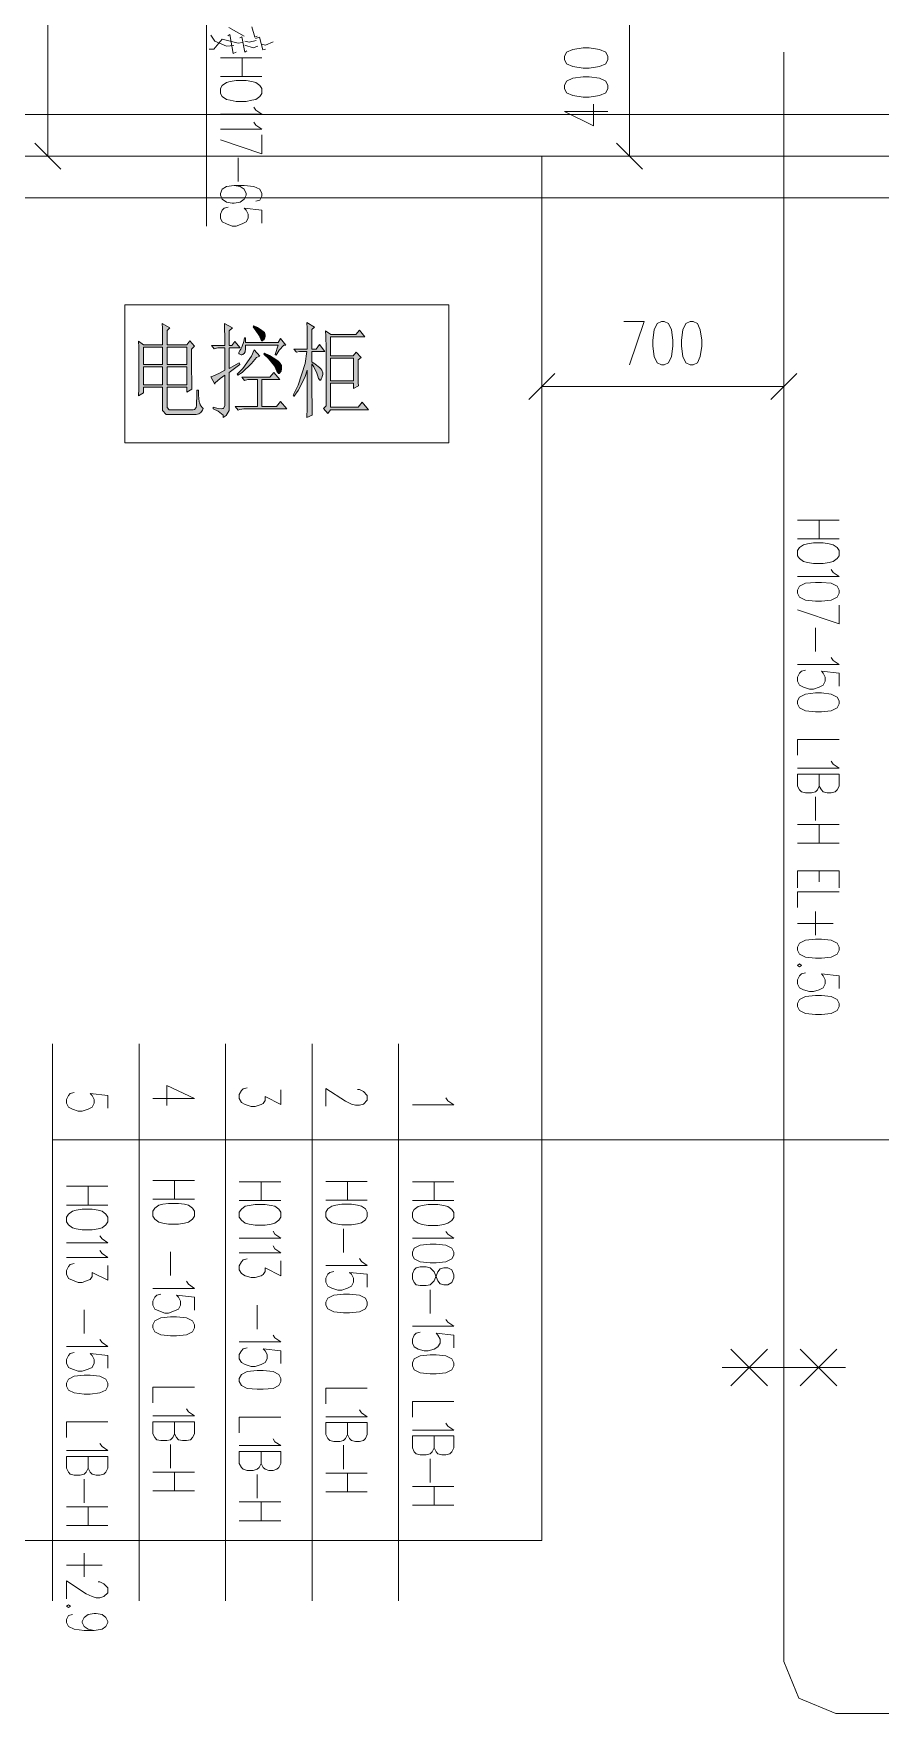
# Model space of a CAD drawing. Header units: millimetres. Extents: x 261 to 114907, y 32 to 1998430.
# Drawn here: x 69217 to 71666, y 1988073 to 1992928 of the extents above; entities that cross this region are included whole.
import ezdxf

# ---------------------------------------------------------------- set-up
doc = ezdxf.new("R2010")
doc.units = ezdxf.units.MM

msp = doc.modelspace()

# ---------------------------------------------------------------- hatches: boundary and pattern name
h = msp.add_hatch(color=0)
h.paths.add_polyline_path([(69590.3, 1992028.5), (69590.3, 1992045.3), (69589.9, 1992076.3), (69589.5, 1992090.1), (69611, 1992077.6), (69603.7, 1992069.4), (69603.7, 1992028.5), (69660.2, 1992028.5), (69669.6, 1992040.1), (69682.6, 1992023.8), (69674.4, 1992016), (69674.4, 1991969.5), (69674.8, 1991911.3), (69675.2, 1991899.7), (69661, 1991891.5), (69661, 1991905.7), (69603.7, 1991905.7), (69603.7, 1991853.1), (69603.7, 1991846.6), (69609.3, 1991840.2), (69614.9, 1991840.2), (69678.7, 1991840.2), (69683, 1991841), (69687.7, 1991847.1), (69688.2, 1991852.7), (69688.6, 1991858.3), (69689.5, 1991880.3), (69689.9, 1991897.5), (69694.6, 1991897.5), (69694.6, 1991882.8), (69696.4, 1991863.5), (69698.1, 1991859.1), (69699.4, 1991854.4), (69704.5, 1991846.6), (69707.6, 1991844.1), (69705.8, 1991839.3), (69701.1, 1991832.4), (69698.5, 1991830.3), (69695.5, 1991828.6), (69687.7, 1991826.4), (69682.6, 1991826.4), (69610.2, 1991826.4), (69600.3, 1991826.4), (69590.3, 1991838), (69590.3, 1991849.7), (69590.3, 1991905.7), (69534.8, 1991905.7), (69534.8, 1991889.3), (69521, 1991881.1), (69521.4, 1991900.9), (69521.8, 1991941.5), (69521.8, 1991962.6), (69521.8, 1991983.3), (69521.4, 1992021.6), (69521, 1992038.8), (69535.6, 1992028.5)])
h.paths.add_polyline_path([(69603.7, 1991964.7), (69603.7, 1991912.6), (69661, 1991912.6), (69661, 1991964.7)])
h.paths.add_polyline_path([(69534.8, 1991964.7), (69534.8, 1991912.6), (69590.3, 1991912.6), (69590.3, 1991964.7)])
h.paths.add_polyline_path([(69603.7, 1992021.6), (69603.7, 1991971.6), (69661, 1991971.6), (69661, 1992021.6)])
h.paths.add_polyline_path([(69534.8, 1992021.6), (69534.8, 1991971.6), (69590.3, 1991971.6), (69590.3, 1992021.6)])
h = msp.add_hatch(color=0)
h.dxf.hatch_style = 2
h.paths.add_polyline_path([(69813.6, 1991971.6), (69783, 1991948.3), (69783, 1991847.5), (69782.5, 1991838), (69773.9, 1991823.4), (69765.3, 1991818.2), (69765.3, 1991824.7), (69751.1, 1991836.7), (69736.4, 1991842.8), (69736.4, 1991847.5), (69746.8, 1991844.9), (69760.1, 1991843.2), (69763.6, 1991844.1), (69766.6, 1991844.5), (69770, 1991853.1), (69770, 1991861.3), (69770, 1991940.2), (69757.1, 1991931.1), (69742.5, 1991918.2), (69741.2, 1991914.7), (69730, 1991935.8), (69735.6, 1991937.6), (69755.4, 1991946.6), (69770, 1991954.4), (69770, 1992019.4), (69750.6, 1992019.4), (69739.4, 1992016.9), (69731.7, 1992026.3), (69770, 1992026.3), (69770, 1992047), (69769.6, 1992079.3), (69769.2, 1992090.1), (69792.4, 1992077.6), (69783, 1992068.1), (69783, 1992026.3), (69790.3, 1992026.3), (69799.8, 1992038), (69814.4, 1992019.4), (69783, 1992019.4), (69783, 1991960), (69811.8, 1991976.4)])
h = msp.add_hatch(color=0)
h.dxf.hatch_style = 2
h.paths.add_polyline_path([(69852.8, 1992079.8), (69854.5, 1992083.2), (69864.4, 1992078.1), (69877.8, 1992069.9), (69881.2, 1992066.8), (69884.7, 1992064.3), (69887.3, 1992056.9), (69886.8, 1992053.1), (69886, 1992048.7), (69884.2, 1992043.6), (69882.9, 1992042.7), (69881.6, 1992041.4), (69879.9, 1992040.1), (69878.6, 1992040.1), (69877.3, 1992040.1), (69874.8, 1992044.4), (69873, 1992048.3), (69870.9, 1992054.4), (69860.5, 1992069.9)])
h = msp.add_hatch(color=0)
h.dxf.hatch_style = 2
h.paths.add_polyline_path([(70022.1, 1991972.9), (70022.1, 1991910.9), (70022.6, 1991836.7), (70023, 1991825.1), (70007.9, 1991818.2), (70008.3, 1991844.9), (70008.8, 1991913), (70008.8, 1991954.4), (70001.9, 1991933.7), (69982.5, 1991895.8), (69970, 1991879), (69968.3, 1991882.4), (69982.9, 1991911.3), (70002.7, 1991974.6), (70007.9, 1992009.1), (69985.9, 1992009.1), (69977.3, 1992007), (69970, 1992016), (70008.8, 1992016), (70008.8, 1992037.1), (70008.3, 1992075.5), (70007.9, 1992092.7), (70029.5, 1992078.9), (70022.1, 1992072), (70022.1, 1992016), (70034.2, 1992016), (70044.1, 1992028.9), (70060, 1992009.1), (70022.1, 1992009.1), (70022.1, 1991978.9), (70031.6, 1991972.5), (70044.5, 1991962.1), (70047.6, 1991958.7), (70050.6, 1991954.8), (70053.6, 1991947.5), (70053.6, 1991944), (70053.6, 1991942.3), (70052.3, 1991936.7), (70051, 1991932.8), (70049.3, 1991929), (70047.1, 1991925.5), (70045, 1991925.5), (70041.5, 1991931.1), (70039.8, 1991937.1), (70036.8, 1991946.2), (70028.2, 1991964.3)])
h = msp.add_hatch(color=0)
h.dxf.hatch_style = 2
h.paths.add_polyline_path([(69916.1, 1992000.5), (69924.3, 1992027.2), (69830.4, 1992027.2), (69830.4, 1992022), (69829.9, 1992013.8), (69829.5, 1992010.4), (69829.1, 1992007.4), (69826.5, 1992003.1), (69824.3, 1992001.8), (69822.2, 1992000.5), (69819.2, 1991999.6), (69817.4, 1991999.6), (69815.3, 1992000.5), (69813.6, 1992001.3), (69812.3, 1992002.2), (69811, 1992003.5), (69811, 1992006.1), (69813.6, 1992011.7), (69816.6, 1992016), (69820, 1992021.6), (69825.2, 1992038), (69826.9, 1992048.3), (69830.4, 1992048.3), (69830.4, 1992034.5), (69924.3, 1992034.5), (69931.6, 1992046.2), (69946.7, 1992027.2), (69941.1, 1992027.2), (69927.3, 1992013), (69918.7, 1991998.3)])
h = msp.add_hatch(color=0)
h.paths.add_polyline_path([(70155.7, 1991984.5), (70155.7, 1991956.1), (70156.1, 1991918.2), (70157, 1991909.1), (70142.8, 1991902.2), (70142.8, 1991917.3), (70076, 1991917.3), (70076, 1991847.5), (70155.7, 1991847.5), (70167.8, 1991862.6), (70185.4, 1991840.2), (70076, 1991840.2), (70068.7, 1991829.8), (70055.3, 1991843.6), (70063.1, 1991851.8), (70063.1, 1991998.8), (70063.1, 1992018.2), (70062.6, 1992053.1), (70061.8, 1992068.6), (70076.9, 1992057.8), (70149.2, 1992057.8), (70159.6, 1992070.7), (70175.5, 1992050.9), (70076, 1992050.9), (70076, 1991996.2), (70141.9, 1991996.2), (70150.1, 1992007), (70164.3, 1991991.4)])
h.paths.add_polyline_path([(70076, 1991989.3), (70076, 1991924.2), (70142.8, 1991924.2), (70142.8, 1991989.3)])
h = msp.add_hatch(color=0)
h.dxf.hatch_style = 2
h.paths.add_polyline_path([(69862.3, 1991991.4), (69847.6, 1991974.2), (69820.9, 1991948.3), (69808, 1991940.2), (69806.2, 1991943.6), (69822.6, 1991960), (69847.2, 1991994.9), (69855.4, 1992013.4), (69871.3, 1991994.9)])
h = msp.add_hatch(color=0)
h.dxf.hatch_style = 2
h.paths.add_polyline_path([(69883.4, 1992000.9), (69885.1, 1992004.4), (69899.3, 1991997), (69918.3, 1991985.8), (69923.4, 1991981.5), (69928.6, 1991977.2), (69933.8, 1991968.2), (69934.2, 1991963.4), (69934.2, 1991959.1), (69932.9, 1991951.8), (69931.2, 1991949.6), (69929.9, 1991947.5), (69927.8, 1991944.9), (69925.2, 1991944.9), (69920.4, 1991951.8), (69917.8, 1991959.1), (69914, 1991967.7), (69896.7, 1991988.4)])
h = msp.add_hatch(color=0)
h.dxf.hatch_style = 2
h.paths.add_polyline_path([(69819.2, 1991934.6), (69901, 1991934.6), (69912.2, 1991948.3), (69929, 1991927.7), (69877.8, 1991927.7), (69877.8, 1991849.7), (69919.6, 1991849.7), (69931.6, 1991864.7), (69949.3, 1991842.8), (69831.2, 1991842.8), (69825.2, 1991842.8), (69814, 1991841), (69809.3, 1991839.3), (69800.6, 1991849.7), (69864.8, 1991849.7), (69864.8, 1991927.7), (69836.8, 1991927.7), (69826.9, 1991925.1)])

# ---------------------------------------------------------------- linework, layer by layer
at = {"color": 0, "lineweight": 0}
for points in [[(69258.5, 1992573.6), (69258.5, 1994074.1)], [(69717.5, 1993410.4), (69717.5, 1992370.6)], [(70940.4, 1992973.5), (70940.4, 1992573.6)], [(69808.8, 1992899.8), (69763.1, 1992911.4), (69738.2, 1992882.6), (69725.2, 1992882.6)], [(69796.3, 1992893.3), (69775.6, 1992891.2), (69741.2, 1992905.4), (69730, 1992923.5)], [(69785.1, 1992924.8), (69779.1, 1992920.9)], [(69782.1, 1992945.5), (69826.1, 1992920.1)], [(69785.1, 1992924.8), (69794.6, 1992870.5), (69802.8, 1992874)], [(69808.8, 1992899.8), (69821.3, 1992902)], [(69813.6, 1992914.9), (69820, 1992917.9), (69827.8, 1992874.4), (69834.2, 1992877.8)], [(69840.3, 1992902.8), (69827.8, 1992905.8)], [(69840.3, 1992902.8), (69861, 1992907.6)], [(69848.5, 1992947.2), (69857.5, 1992917), (69864, 1992920.1)], [(69859.2, 1992913.2), (69870.4, 1992917), (69879.9, 1992880.9), (69887.7, 1992882.6)], [(69887.7, 1992894.2), (69909.7, 1992903.7)], [(69757.5, 1992857.6), (69877.8, 1992857.6)], [(69820.5, 1992857.6), (69820.5, 1992803.3)], [(69852.8, 1992886.5), (69827.8, 1992894.2)], [(69852.8, 1992886.5), (69865.7, 1992891.2)], [(69887.7, 1992894.2), (69875.2, 1992896.8)], [(71386.4, 1988222.6), (71386.4, 1992873.5)], [(69877.8, 1992803.3), (69757.5, 1992803.3)], [(69854.5, 1992714.5), (69860.5, 1992705.9), (69877.8, 1992694.7), (69757.5, 1992694.7)], [(70753, 1992702.9), (70836.1, 1992661.1), (70836.1, 1992723.6)], [(65565.6, 1992693.4), (75568, 1992693.4)], [(65805.6, 1992693.4), (75808.1, 1992693.4)], [(69854.5, 1992671.9), (69860.5, 1992663.2), (69877.8, 1992651.6), (69757.5, 1992651.6)], [(70753, 1992702.9), (70877.9, 1992702.9)], [(69221.1, 1992611.1), (69296, 1992536.1)], [(69877.8, 1992634.8), (69877.8, 1992580.5), (69757.5, 1992620.1)], [(70902.9, 1992611.1), (70977.9, 1992536.1)], [(75688.3, 1992573.6), (65685.8, 1992573.6)], [(69235.7, 1992573.6), (69233.5, 1992573.6)], [(69233.5, 1992573.6), (69235.7, 1992573.6)], [(69455.5, 1992573.6), (69255.5, 1992573.6)], [(69255.5, 1992573.6), (69455.5, 1992573.6)], [(69348.2, 1992573.6), (69257.7, 1992573.6)], [(69477.4, 1992573.6), (69475.7, 1992573.6)], [(69475.7, 1992573.6), (69477.4, 1992573.6)], [(69697.6, 1992573.6), (69497.7, 1992573.6)], [(69497.7, 1992573.6), (69697.6, 1992573.6)], [(69719.6, 1992573.6), (69717.5, 1992573.6)], [(69717.5, 1992573.6), (69719.6, 1992573.6)], [(69939.8, 1992573.6), (69739.9, 1992573.6)], [(69739.9, 1992573.6), (69939.8, 1992573.6)], [(69808.8, 1992568.9), (69808.8, 1992500.4)], [(69961.8, 1992573.6), (69959.6, 1992573.6)], [(69959.6, 1992573.6), (69961.8, 1992573.6)], [(70182, 1992573.6), (69981.6, 1992573.6)], [(69981.6, 1992573.6), (70182, 1992573.6)], [(70204, 1992573.6), (70201.8, 1992573.6)], [(70201.8, 1992573.6), (70204, 1992573.6)], [(70423.7, 1992573.6), (70223.8, 1992573.6)], [(70223.8, 1992573.6), (70423.7, 1992573.6)], [(70445.7, 1992573.6), (70444, 1992573.6)], [(70444, 1992573.6), (70445.7, 1992573.6)], [(70665.9, 1992573.6), (70466, 1992573.6)], [(70466, 1992573.6), (70665.9, 1992573.6)], [(70687.9, 1992573.6), (70685.7, 1992573.6)], [(70685.7, 1992573.6), (70687.9, 1992573.6)], [(70687, 1988572.5), (70687, 1992573.6)], [(70908.1, 1992573.6), (70707.7, 1992573.6)], [(70707.7, 1992573.6), (70908.1, 1992573.6)], [(70930.1, 1992573.6), (70927.9, 1992573.6)], [(70927.9, 1992573.6), (70930.1, 1992573.6)], [(71068.4, 1992573.6), (70939.1, 1992573.6)], [(71149.8, 1992573.6), (70949.9, 1992573.6)], [(70949.9, 1992573.6), (71149.8, 1992573.6)], [(71171.8, 1992573.6), (71170.1, 1992573.6)], [(71170.1, 1992573.6), (71171.8, 1992573.6)], [(71392, 1992573.6), (71192.1, 1992573.6)], [(71192.1, 1992573.6), (71392, 1992573.6)], [(71414, 1992573.6), (71412.3, 1992573.6)], [(71412.3, 1992573.6), (71414, 1992573.6)], [(71634.2, 1992573.6), (71434.2, 1992573.6)], [(71434.2, 1992573.6), (71634.2, 1992573.6)], [(71656.2, 1992573.6), (71654, 1992573.6)], [(71654, 1992573.6), (71656.2, 1992573.6)], [(69797.6, 1992488.7), (69814.9, 1992486.1), (69826.1, 1992477.5), (69831.7, 1992465.9), (69831.7, 1992460.3), (69826.1, 1992448.6), (69814.9, 1992440.5), (69797.6, 1992437.4), (69792, 1992437.4), (69774.8, 1992440.5), (69763.1, 1992448.6), (69757.5, 1992460.3), (69757.5, 1992465.9), (69763.1, 1992477.5), (69774.8, 1992486.1), (69797.6, 1992488.7), (69826.1, 1992488.7), (69854.5, 1992486.1), (69871.7, 1992477.5), (69877.8, 1992465.9), (69877.8, 1992457.3), (69871.7, 1992446.1), (69860.5, 1992443)], [(65805.6, 1992453.4), (75568, 1992453.4)], [(65805.6, 1992453.4), (75568, 1992453.4)], [(69877.8, 1992380.1), (69877.8, 1992417.6), (69826.1, 1992423.2), (69831.7, 1992417.6), (69837.7, 1992406), (69837.7, 1992394.3), (69831.7, 1992383.1), (69820.5, 1992377.5), (69803.2, 1992371.5), (69792, 1992371.5), (69774.8, 1992377.5), (69763.1, 1992383.1), (69757.5, 1992394.3), (69757.5, 1992406), (69763.1, 1992417.6), (69768.7, 1992423.2), (69780.4, 1992425.8)], [(70924, 1992095.3), (70982.6, 1992095.3), (70940.8, 1991970.3)], [(70724.5, 1991945.3), (70649.5, 1991870.3)], [(71348.9, 1991870.3), (71424.3, 1991945.3)], [(70687, 1991880.7), (70687, 1991908.7)], [(71386.4, 1991907.8), (70687, 1991907.8)], [(71386.4, 1991880.7), (71386.4, 1991908.7)], [(71426.5, 1991521.7), (71546.7, 1991521.7)], [(71489.4, 1991521.7), (71489.4, 1991467.4)], [(71546.7, 1991467.4), (71426.5, 1991467.4)], [(71523.9, 1991379.1), (71529.5, 1991370.5), (71546.7, 1991358.9), (71426.5, 1991358.9)], [(71546.7, 1991276.1), (71546.7, 1991221.8), (71426.5, 1991261.9)], [(71478.2, 1991210.2), (71478.2, 1991141.7)], [(71523.9, 1991124.4), (71529.5, 1991116.2), (71546.7, 1991104.6), (71426.5, 1991104.6)], [(71546.7, 1991041.7), (71546.7, 1991078.8), (71495.4, 1991084.8), (71501, 1991078.8), (71506.6, 1991067.6), (71506.6, 1991055.9), (71501, 1991044.7), (71489.4, 1991038.7), (71472.2, 1991033.1), (71461, 1991033.1), (71443.7, 1991038.7), (71432.5, 1991044.7), (71426.5, 1991055.9), (71426.5, 1991067.6), (71432.5, 1991078.8), (71438.1, 1991084.8), (71449.3, 1991087.4)], [(71546.7, 1990887.4), (71426.5, 1990887.4), (71426.5, 1990841.7)], [(71523.9, 1990824.5), (71529.5, 1990815.9), (71546.7, 1990804.7), (71426.5, 1990804.7)], [(71426.5, 1990787.5), (71546.7, 1990787.5), (71546.7, 1990753), (71541.1, 1990741.8), (71535.1, 1990735.7), (71523.9, 1990733.2), (71512.2, 1990733.2), (71501, 1990735.7), (71495.4, 1990741.8), (71489.4, 1990753), (71489.4, 1990787.5)], [(71489.4, 1990753), (71483.8, 1990741.8), (71478.2, 1990735.7), (71466.6, 1990733.2), (71449.3, 1990733.2), (71438.1, 1990735.7), (71432.5, 1990741.8), (71426.5, 1990753), (71426.5, 1990787.5)], [(71478.2, 1990721.5), (71478.2, 1990653)], [(71426.5, 1990641.8), (71546.7, 1990641.8)], [(71489.4, 1990641.8), (71489.4, 1990587.5)], [(71546.7, 1990587.5), (71426.5, 1990587.5)], [(71426.5, 1990507.4), (71546.7, 1990507.4), (71546.7, 1990458.7)], [(71426.5, 1990507.4), (71426.5, 1990458.7)], [(71489.4, 1990507.4), (71489.4, 1990475.9)], [(71546.7, 1990447.5), (71426.5, 1990447.5), (71426.5, 1990401.8)], [(71478.2, 1990390.1), (71478.2, 1990321.6)], [(71529.5, 1990355.7), (71426.5, 1990355.7)], [(71546.7, 1990167.4), (71546.7, 1990204.4), (71495.4, 1990210), (71501, 1990204.4), (71506.6, 1990192.8), (71506.6, 1990181.6), (71501, 1990169.9), (71489.4, 1990164.3), (71472.2, 1990158.7), (71461, 1990158.7), (71443.7, 1990164.3), (71432.5, 1990169.9), (71426.5, 1990181.6), (71426.5, 1990192.8), (71432.5, 1990204.4), (71438.1, 1990210), (71449.3, 1990213)], [(69272.3, 1988397.6), (69272.3, 1990007.9)], [(69522.3, 1988397.6), (69522.3, 1990007.9)], [(69772.6, 1988397.6), (69772.6, 1990007.9)], [(70022.6, 1988397.6), (70022.6, 1990007.9)], [(70272.5, 1988397.6), (70272.5, 1990007.9)], [(69432.2, 1989821.8), (69432.2, 1989858.8), (69380.9, 1989864.4), (69386.5, 1989858.8), (69392.1, 1989847.2), (69392.1, 1989836), (69386.5, 1989824.4), (69375.3, 1989818.8), (69358.1, 1989813.1), (69346.4, 1989813.1), (69329.6, 1989818.8), (69318, 1989824.4), (69312.4, 1989836), (69312.4, 1989847.2), (69318, 1989858.8), (69323.6, 1989864.4), (69335.2, 1989867.4)], [(69562.3, 1989849.8), (69682.6, 1989849.8), (69602.4, 1989887.3), (69602.4, 1989830)], [(69932.5, 1989875.2), (69932.5, 1989832.5), (69886.8, 1989855.4), (69886.8, 1989843.7), (69881.2, 1989835.1), (69875.2, 1989832.5), (69857.9, 1989826.5), (69846.7, 1989826.5), (69829.5, 1989832.5), (69818.3, 1989838.1), (69812.3, 1989849.8), (69812.3, 1989861), (69818.3, 1989872.6), (69823.9, 1989878.2), (69835.1, 1989880.8)], [(70154, 1989876.1), (70159.6, 1989876.1), (70171.2, 1989870.5), (70182.4, 1989858.8), (70182.4, 1989844.6), (70171.2, 1989833.4), (70159.6, 1989830.4), (70148.4, 1989830.4), (70136.8, 1989833.4), (70119.5, 1989842), (70062.6, 1989879.1), (70062.6, 1989827.8)], [(70409.5, 1989851.9), (70415.6, 1989843.3), (70432.8, 1989831.7), (70312.6, 1989831.7)], [(69272.3, 1989730.8), (70522.4, 1989730.8)], [(70291, 1989730.8), (74178.8, 1989730.8)], [(69562.3, 1989612.8), (69682.6, 1989612.8)], [(69625.3, 1989612.8), (69625.3, 1989558.5)], [(69812.3, 1989609.3), (69932.5, 1989609.3)], [(69875.2, 1989609.3), (69875.2, 1989555)], [(70062.6, 1989610.2), (70182.4, 1989610.2)], [(70125.5, 1989610.2), (70125.5, 1989555.9)], [(70312.6, 1989608.9), (70432.8, 1989608.9)], [(70375.5, 1989608.9), (70375.5, 1989554.6)], [(69312.4, 1989596), (69432.2, 1989596)], [(69375.3, 1989596), (69375.3, 1989541.7)], [(69682.6, 1989558.5), (69562.3, 1989558.5)], [(69932.5, 1989555), (69812.3, 1989555)], [(70182.4, 1989555.9), (70062.6, 1989555.9)], [(70432.8, 1989554.6), (70312.6, 1989554.6)], [(69432.2, 1989541.7), (69312.4, 1989541.7)], [(69909.7, 1989466.7), (69915.3, 1989458.1), (69932.5, 1989446.4), (69812.3, 1989446.4)], [(70113.9, 1989473.2), (70113.9, 1989404.6)], [(70409.5, 1989465.8), (70415.6, 1989457.6), (70432.8, 1989446), (70312.6, 1989446)], [(69409.4, 1989452.9), (69415.4, 1989444.3), (69432.2, 1989433.1), (69312.4, 1989433.1)], [(69409.4, 1989410.2), (69415.4, 1989401.6), (69432.2, 1989390), (69312.4, 1989390)], [(69613.6, 1989406.8), (69613.6, 1989338.3)], [(69909.7, 1989423.6), (69915.3, 1989415), (69932.5, 1989403.8), (69812.3, 1989403.8)], [(69432.2, 1989367.2), (69432.2, 1989324.5), (69386.5, 1989347.3), (69386.5, 1989335.7), (69380.9, 1989327.1), (69375.3, 1989324.5), (69358.1, 1989318.5), (69346.4, 1989318.5), (69329.6, 1989324.5), (69318, 1989330.1), (69312.4, 1989341.7), (69312.4, 1989352.9), (69318, 1989364.6), (69323.6, 1989370.2), (69335.2, 1989372.8)], [(69932.5, 1989380.9), (69932.5, 1989337.8), (69886.8, 1989360.7), (69886.8, 1989349.5), (69881.2, 1989340.9), (69875.2, 1989337.8), (69857.9, 1989332.2), (69846.7, 1989332.2), (69829.5, 1989337.8), (69818.3, 1989343.9), (69812.3, 1989355.1), (69812.3, 1989366.7), (69818.3, 1989377.9), (69823.9, 1989384), (69835.1, 1989386.5)], [(70159.6, 1989387.4), (70165.2, 1989378.8), (70182.4, 1989367.6), (70062.6, 1989367.6)], [(69659.7, 1989321.5), (69665.3, 1989312.9), (69682.6, 1989301.2), (69562.3, 1989301.2)], [(70182.4, 1989304.7), (70182.4, 1989341.7), (70131.1, 1989347.3), (70136.8, 1989341.7), (70142.4, 1989330.5), (70142.4, 1989318.9), (70136.8, 1989307.3), (70125.5, 1989301.7), (70108.3, 1989296), (70096.7, 1989296), (70079.4, 1989301.7), (70068.2, 1989307.3), (70062.6, 1989318.9), (70062.6, 1989330.5), (70068.2, 1989341.7), (70073.8, 1989347.3), (70085.5, 1989350.3)], [(69682.6, 1989238.3), (69682.6, 1989275.4), (69630.9, 1989281.4), (69636.9, 1989275.4), (69642.5, 1989264.2), (69642.5, 1989252.5), (69636.9, 1989241.3), (69625.3, 1989235.7), (69608, 1989229.7), (69596.8, 1989229.7), (69579.6, 1989235.7), (69567.9, 1989241.3), (69562.3, 1989252.5), (69562.3, 1989264.2), (69567.9, 1989275.4), (69574, 1989281.4), (69585.2, 1989284)], [(70363.8, 1989297.3), (70363.8, 1989228.8)], [(69363.7, 1989238.7), (69363.7, 1989170.2)], [(69864, 1989252.1), (69864, 1989183.6)], [(70409.5, 1989211.6), (70415.6, 1989203), (70432.8, 1989191.8), (70312.6, 1989191.8)], [(69909.7, 1989166.3), (69915.3, 1989158.2), (69932.5, 1989146.5), (69812.3, 1989146.5)], [(70432.8, 1989128.9), (70432.8, 1989165.9), (70381.1, 1989171.5), (70386.7, 1989165.9), (70392.7, 1989154.7), (70392.7, 1989143.1), (70386.7, 1989131.9), (70375.5, 1989125.8), (70358.2, 1989120.2), (70347, 1989120.2), (70329.8, 1989125.8), (70318.2, 1989131.9), (70312.6, 1989143.1), (70312.6, 1989154.7), (70318.2, 1989165.9), (70323.8, 1989171.5), (70335.4, 1989174.5)], [(69409.4, 1989153), (69415.4, 1989144.4), (69432.2, 1989132.7), (69312.4, 1989132.7)], [(69432.2, 1989070.2), (69432.2, 1989107.3), (69380.9, 1989112.9), (69386.5, 1989107.3), (69392.1, 1989095.7), (69392.1, 1989084.5), (69386.5, 1989072.8), (69375.3, 1989067.2), (69358.1, 1989061.6), (69346.4, 1989061.6), (69329.6, 1989067.2), (69318, 1989072.8), (69312.4, 1989084.5), (69312.4, 1989095.7), (69318, 1989107.3), (69323.6, 1989112.9), (69335.2, 1989115.9)], [(69932.5, 1989083.6), (69932.5, 1989120.7), (69881.2, 1989126.7), (69886.8, 1989120.7), (69892.4, 1989109.5), (69892.4, 1989097.8), (69886.8, 1989086.6), (69875.2, 1989081), (69857.9, 1989075), (69846.7, 1989075), (69829.5, 1989081), (69818.3, 1989086.6), (69812.3, 1989097.8), (69812.3, 1989109.5), (69818.3, 1989120.7), (69823.9, 1989126.7), (69835.1, 1989129.3)], [(71339.4, 1989125.8), (71233.4, 1989019.8)], [(71339.4, 1989019.8), (71233.4, 1989125.8)], [(71433.8, 1989125.8), (71539.8, 1989019.8)], [(71433.8, 1989019.8), (71539.8, 1989125.8)], [(71208.4, 1989072.8), (71564.8, 1989072.8)], [(69682.6, 1989015.5), (69562.3, 1989015.5), (69562.3, 1988969.8)], [(70182.4, 1989012.9), (70062.6, 1989012.9), (70062.6, 1988967.3)], [(70432.8, 1988974.6), (70312.6, 1988974.6), (70312.6, 1988928.9)], [(69659.7, 1988952.6), (69665.3, 1988944), (69682.6, 1988932.8), (69562.3, 1988932.8)], [(69932.5, 1988929.3), (69812.3, 1988929.3), (69812.3, 1988883.7)], [(70159.6, 1988950.5), (70165.2, 1988941.8), (70182.4, 1988930.2), (70062.6, 1988930.2)], [(69432.2, 1988915.5), (69312.4, 1988915.5), (69312.4, 1988869.9)], [(69562.3, 1988915.5), (69682.6, 1988915.5), (69682.6, 1988881.1), (69676.5, 1988869.9), (69670.9, 1988863.8), (69659.7, 1988861.3), (69648.1, 1988861.3), (69636.9, 1988863.8), (69630.9, 1988869.9), (69625.3, 1988881.1), (69625.3, 1988915.5)], [(69625.3, 1988881.1), (69619.7, 1988869.9), (69613.6, 1988863.8), (69602.4, 1988861.3), (69585.2, 1988861.3), (69574, 1988863.8), (69567.9, 1988869.9), (69562.3, 1988881.1), (69562.3, 1988915.5)], [(70062.6, 1988913), (70182.4, 1988913), (70182.4, 1988878.9), (70176.8, 1988867.3), (70171.2, 1988861.7), (70159.6, 1988858.7), (70148.4, 1988858.7), (70136.8, 1988861.7), (70131.1, 1988867.3), (70125.5, 1988878.9), (70125.5, 1988913)], [(70125.5, 1988878.9), (70119.5, 1988867.3), (70113.9, 1988861.7), (70102.7, 1988858.7), (70085.5, 1988858.7), (70073.8, 1988861.7), (70068.2, 1988867.3), (70062.6, 1988878.9), (70062.6, 1988913)], [(70409.5, 1988911.7), (70415.6, 1988903.1), (70432.8, 1988891.4), (70312.6, 1988891.4)], [(70312.6, 1988874.6), (70432.8, 1988874.6), (70432.8, 1988840.1), (70426.8, 1988828.9), (70421.2, 1988822.9), (70409.5, 1988820.3), (70398.3, 1988820.3), (70386.7, 1988822.9), (70381.1, 1988828.9), (70375.5, 1988840.1), (70375.5, 1988874.6)], [(70375.5, 1988840.1), (70369.9, 1988828.9), (70363.8, 1988822.9), (70352.6, 1988820.3), (70335.4, 1988820.3), (70323.8, 1988822.9), (70318.2, 1988828.9), (70312.6, 1988840.1), (70312.6, 1988874.6)], [(69409.4, 1988852.6), (69415.4, 1988844.4), (69432.2, 1988832.8), (69312.4, 1988832.8)], [(69613.6, 1988849.6), (69613.6, 1988781.1)], [(69909.7, 1988866.4), (69915.3, 1988857.8), (69932.5, 1988846.6), (69812.3, 1988846.6)], [(69812.3, 1988829.4), (69932.5, 1988829.4), (69932.5, 1988794.9), (69926.9, 1988783.7), (69920.9, 1988778.1), (69909.7, 1988775.1), (69898, 1988775.1), (69886.8, 1988778.1), (69881.2, 1988783.7), (69875.2, 1988794.9), (69875.2, 1988829.4)], [(69875.2, 1988794.9), (69869.6, 1988783.7), (69864, 1988778.1), (69852.3, 1988775.1), (69835.1, 1988775.1), (69823.9, 1988778.1), (69818.3, 1988783.7), (69812.3, 1988794.9), (69812.3, 1988829.4)], [(70113.9, 1988847.5), (70113.9, 1988778.9)], [(69312.4, 1988815.6), (69432.2, 1988815.6), (69432.2, 1988781.5), (69426.6, 1988769.9), (69421, 1988764.3), (69409.4, 1988761.3), (69398.2, 1988761.3), (69386.5, 1988764.3), (69380.9, 1988769.9), (69375.3, 1988781.5), (69375.3, 1988815.6)], [(69375.3, 1988781.5), (69369.3, 1988769.9), (69363.7, 1988764.3), (69352.5, 1988761.3), (69335.2, 1988761.3), (69323.6, 1988764.3), (69318, 1988769.9), (69312.4, 1988781.5), (69312.4, 1988815.6)], [(70363.8, 1988808.7), (70363.8, 1988740.2)], [(69363.7, 1988750.1), (69363.7, 1988681.6)], [(69562.3, 1988769.9), (69682.6, 1988769.9)], [(69625.3, 1988769.9), (69625.3, 1988715.6)], [(69864, 1988763.4), (69864, 1988694.9)], [(70062.6, 1988767.3), (70182.4, 1988767.3)], [(70125.5, 1988767.3), (70125.5, 1988713)], [(70312.6, 1988728.5), (70432.8, 1988728.5)], [(70375.5, 1988728.5), (70375.5, 1988674.2)], [(69682.6, 1988715.6), (69562.3, 1988715.6)], [(69812.3, 1988683.7), (69932.5, 1988683.7)], [(69875.2, 1988683.7), (69875.2, 1988629.4)], [(70182.4, 1988713), (70062.6, 1988713)], [(69312.4, 1988669.9), (69432.2, 1988669.9)], [(69375.3, 1988669.9), (69375.3, 1988615.6)], [(69932.5, 1988629.4), (69812.3, 1988629.4)], [(70432.8, 1988674.2), (70312.6, 1988674.2)], [(69432.2, 1988615.6), (69312.4, 1988615.6)], [(65694.9, 1988572.5), (70687, 1988572.5)], [(69363.7, 1988535.5), (69363.7, 1988467)], [(69415.4, 1988501.4), (69312.4, 1988501.4)], [(69403.8, 1988452.7), (69409.4, 1988452.7), (69421, 1988447.1), (69432.2, 1988435.5), (69432.2, 1988421.3), (69421, 1988410.1), (69409.4, 1988407.1), (69398.2, 1988407.1), (69386.5, 1988410.1), (69369.3, 1988418.3), (69312.4, 1988455.8), (69312.4, 1988404)], [(69329.6, 1988358.4), (69318, 1988355.8), (69312.4, 1988344.2), (69312.4, 1988335.5), (69318, 1988324.3), (69335.2, 1988315.7), (69363.7, 1988312.7), (69392.1, 1988312.7), (69415.4, 1988315.7), (69426.6, 1988324.3), (69432.2, 1988335.5), (69432.2, 1988338.6), (69426.6, 1988349.8), (69415.4, 1988358.4), (69398.2, 1988361.4), (69392.1, 1988361.4), (69375.3, 1988358.4), (69363.7, 1988349.8), (69358.1, 1988338.6), (69358.1, 1988335.5), (69363.7, 1988324.3), (69375.3, 1988315.7), (69392.1, 1988312.7)], [(71386.4, 1988222.6), (71430.4, 1988116.6), (71536.8, 1988072.7)], [(72102.6, 1988072.7), (71536.8, 1988072.7)]]:
    msp.add_lwpolyline(points, dxfattribs=at)
for points in [[(70753, 1992852.8), (70758.6, 1992840.3), (70776.7, 1992832.2), (70806.4, 1992827.8), (70824.1, 1992827.8), (70853.8, 1992832.2), (70871.9, 1992840.3), (70877.9, 1992852.8), (70877.9, 1992861), (70871.9, 1992873.5), (70853.8, 1992882.1), (70824.1, 1992886), (70806.4, 1992886), (70776.7, 1992882.1), (70758.6, 1992873.5), (70753, 1992861)], [(69803.2, 1992791.7), (69831.7, 1992791.7), (69848.9, 1992789.1), (69860.5, 1992786), (69871.7, 1992777.4), (69877.8, 1992768.8), (69877.8, 1992754.6), (69871.7, 1992746), (69860.5, 1992737.4), (69848.9, 1992734.8), (69831.7, 1992731.8), (69803.2, 1992731.8), (69786, 1992734.8), (69774.8, 1992737.4), (69763.1, 1992746), (69757.5, 1992754.6), (69757.5, 1992768.8), (69763.1, 1992777.4), (69774.8, 1992786), (69786, 1992789.1)], [(70753, 1992769.2), (70758.6, 1992756.7), (70776.7, 1992748.6), (70806.4, 1992744.3), (70824.1, 1992744.3), (70853.8, 1992748.6), (70871.9, 1992756.7), (70877.9, 1992769.2), (70877.9, 1992777.9), (70871.9, 1992790.4), (70853.8, 1992798.5), (70824.1, 1992802.9), (70806.4, 1992802.9), (70776.7, 1992798.5), (70758.6, 1992790.4), (70753, 1992777.9)], [(69481.3, 1991745), (69481.3, 1992144), (70418.1, 1992144), (70418.1, 1991745)], [(69590.3, 1992028.5), (69590.3, 1992045.3), (69589.9, 1992076.3), (69589.5, 1992090.1), (69611, 1992077.6), (69603.7, 1992069.4), (69603.7, 1992028.5), (69660.2, 1992028.5), (69669.6, 1992040.1), (69682.6, 1992023.8), (69674.4, 1992016), (69674.4, 1991969.5), (69674.8, 1991911.3), (69675.2, 1991899.7), (69661, 1991891.5), (69661, 1991905.7), (69603.7, 1991905.7), (69603.7, 1991853.1), (69603.7, 1991846.6), (69609.3, 1991840.2), (69614.9, 1991840.2), (69678.7, 1991840.2), (69683, 1991841), (69687.7, 1991847.1), (69688.2, 1991852.7), (69688.6, 1991858.3), (69689.5, 1991880.3), (69689.9, 1991897.5), (69694.6, 1991897.5), (69694.6, 1991882.8), (69696.4, 1991863.5), (69698.1, 1991859.1), (69699.4, 1991854.4), (69704.5, 1991846.6), (69707.6, 1991844.1), (69705.8, 1991839.3), (69701.1, 1991832.4), (69698.5, 1991830.3), (69695.5, 1991828.6), (69687.7, 1991826.4), (69682.6, 1991826.4), (69610.2, 1991826.4), (69600.3, 1991826.4), (69590.3, 1991838), (69590.3, 1991849.7), (69590.3, 1991905.7), (69534.8, 1991905.7), (69534.8, 1991889.3), (69521, 1991881.1), (69521.4, 1991900.9), (69521.8, 1991941.5), (69521.8, 1991962.6), (69521.8, 1991983.3), (69521.4, 1992021.6), (69521, 1992038.8), (69535.6, 1992028.5)], [(69813.6, 1991971.6), (69783, 1991948.3), (69783, 1991847.5), (69782.5, 1991838), (69773.9, 1991823.4), (69765.3, 1991818.2), (69765.3, 1991824.7), (69751.1, 1991836.7), (69736.4, 1991842.8), (69736.4, 1991847.5), (69746.8, 1991844.9), (69760.1, 1991843.2), (69763.6, 1991844.1), (69766.6, 1991844.5), (69770, 1991853.1), (69770, 1991861.3), (69770, 1991940.2), (69757.1, 1991931.1), (69742.5, 1991918.2), (69741.2, 1991914.7), (69730, 1991935.8), (69735.6, 1991937.6), (69755.4, 1991946.6), (69770, 1991954.4), (69770, 1992019.4), (69750.6, 1992019.4), (69739.4, 1992016.9), (69731.7, 1992026.3), (69770, 1992026.3), (69770, 1992047), (69769.6, 1992079.3), (69769.2, 1992090.1), (69792.4, 1992077.6), (69783, 1992068.1), (69783, 1992026.3), (69790.3, 1992026.3), (69799.8, 1992038), (69814.4, 1992019.4), (69783, 1992019.4), (69783, 1991960), (69811.8, 1991976.4)], [(69852.8, 1992079.8), (69854.5, 1992083.2), (69864.4, 1992078.1), (69877.8, 1992069.9), (69881.2, 1992066.8), (69884.7, 1992064.3), (69887.3, 1992056.9), (69886.8, 1992053.1), (69886, 1992048.7), (69884.2, 1992043.6), (69882.9, 1992042.7), (69881.6, 1992041.4), (69879.9, 1992040.1), (69878.6, 1992040.1), (69877.3, 1992040.1), (69874.8, 1992044.4), (69873, 1992048.3), (69870.9, 1992054.4), (69860.5, 1992069.9)], [(70022.1, 1991972.9), (70022.1, 1991910.9), (70022.6, 1991836.7), (70023, 1991825.1), (70007.9, 1991818.2), (70008.3, 1991844.9), (70008.8, 1991913), (70008.8, 1991954.4), (70001.9, 1991933.7), (69982.5, 1991895.8), (69970, 1991879), (69968.3, 1991882.4), (69982.9, 1991911.3), (70002.7, 1991974.6), (70007.9, 1992009.1), (69985.9, 1992009.1), (69977.3, 1992007), (69970, 1992016), (70008.8, 1992016), (70008.8, 1992037.1), (70008.3, 1992075.5), (70007.9, 1992092.7), (70029.5, 1992078.9), (70022.1, 1992072), (70022.1, 1992016), (70034.2, 1992016), (70044.1, 1992028.9), (70060, 1992009.1), (70022.1, 1992009.1), (70022.1, 1991978.9), (70031.6, 1991972.5), (70044.5, 1991962.1), (70047.6, 1991958.7), (70050.6, 1991954.8), (70053.6, 1991947.5), (70053.6, 1991944), (70053.6, 1991942.3), (70052.3, 1991936.7), (70051, 1991932.8), (70049.3, 1991929), (70047.1, 1991925.5), (70045, 1991925.5), (70041.5, 1991931.1), (70039.8, 1991937.1), (70036.8, 1991946.2), (70028.2, 1991964.3)], [(71032.6, 1992095.3), (71020.1, 1992089.3), (71011.9, 1992071.6), (71007.6, 1992041.9), (71007.6, 1992023.8), (71011.9, 1991994), (71020.1, 1991976.4), (71032.6, 1991970.3), (71040.8, 1991970.3), (71053.3, 1991976.4), (71061.9, 1991994), (71065.8, 1992023.8), (71065.8, 1992041.9), (71061.9, 1992071.6), (71053.3, 1992089.3), (71040.8, 1992095.3)], [(71115.8, 1992095.3), (71103.3, 1992089.3), (71095.1, 1992071.6), (71090.8, 1992041.9), (71090.8, 1992023.8), (71095.1, 1991994), (71103.3, 1991976.4), (71115.8, 1991970.3), (71124.4, 1991970.3), (71136.9, 1991976.4), (71145.1, 1991994), (71149.4, 1992023.8), (71149.4, 1992041.9), (71145.1, 1992071.6), (71136.9, 1992089.3), (71124.4, 1992095.3)], [(69916.1, 1992000.5), (69924.3, 1992027.2), (69830.4, 1992027.2), (69830.4, 1992022), (69829.9, 1992013.8), (69829.5, 1992010.4), (69829.1, 1992007.4), (69826.5, 1992003.1), (69824.3, 1992001.8), (69822.2, 1992000.5), (69819.2, 1991999.6), (69817.4, 1991999.6), (69815.3, 1992000.5), (69813.6, 1992001.3), (69812.3, 1992002.2), (69811, 1992003.5), (69811, 1992006.1), (69813.6, 1992011.7), (69816.6, 1992016), (69820, 1992021.6), (69825.2, 1992038), (69826.9, 1992048.3), (69830.4, 1992048.3), (69830.4, 1992034.5), (69924.3, 1992034.5), (69931.6, 1992046.2), (69946.7, 1992027.2), (69941.1, 1992027.2), (69927.3, 1992013), (69918.7, 1991998.3)], [(70155.7, 1991984.5), (70155.7, 1991956.1), (70156.1, 1991918.2), (70157, 1991909.1), (70142.8, 1991902.2), (70142.8, 1991917.3), (70076, 1991917.3), (70076, 1991847.5), (70155.7, 1991847.5), (70167.8, 1991862.6), (70185.4, 1991840.2), (70076, 1991840.2), (70068.7, 1991829.8), (70055.3, 1991843.6), (70063.1, 1991851.8), (70063.1, 1991998.8), (70063.1, 1992018.2), (70062.6, 1992053.1), (70061.8, 1992068.6), (70076.9, 1992057.8), (70149.2, 1992057.8), (70159.6, 1992070.7), (70175.5, 1992050.9), (70076, 1992050.9), (70076, 1991996.2), (70141.9, 1991996.2), (70150.1, 1992007), (70164.3, 1991991.4)], [(69534.8, 1992021.6), (69534.8, 1991971.6), (69590.3, 1991971.6), (69590.3, 1992021.6)], [(69603.7, 1992021.6), (69603.7, 1991971.6), (69661, 1991971.6), (69661, 1992021.6)], [(69862.3, 1991991.4), (69847.6, 1991974.2), (69820.9, 1991948.3), (69808, 1991940.2), (69806.2, 1991943.6), (69822.6, 1991960), (69847.2, 1991994.9), (69855.4, 1992013.4), (69871.3, 1991994.9)], [(69883.4, 1992000.9), (69885.1, 1992004.4), (69899.3, 1991997), (69918.3, 1991985.8), (69923.4, 1991981.5), (69928.6, 1991977.2), (69933.8, 1991968.2), (69934.2, 1991963.4), (69934.2, 1991959.1), (69932.9, 1991951.8), (69931.2, 1991949.6), (69929.9, 1991947.5), (69927.8, 1991944.9), (69925.2, 1991944.9), (69920.4, 1991951.8), (69917.8, 1991959.1), (69914, 1991967.7), (69896.7, 1991988.4)], [(70076, 1991989.3), (70076, 1991924.2), (70142.8, 1991924.2), (70142.8, 1991989.3)], [(69534.8, 1991964.7), (69534.8, 1991912.6), (69590.3, 1991912.6), (69590.3, 1991964.7)], [(69603.7, 1991964.7), (69603.7, 1991912.6), (69661, 1991912.6), (69661, 1991964.7)], [(69819.2, 1991934.6), (69901, 1991934.6), (69912.2, 1991948.3), (69929, 1991927.7), (69877.8, 1991927.7), (69877.8, 1991849.7), (69919.6, 1991849.7), (69931.6, 1991864.7), (69949.3, 1991842.8), (69831.2, 1991842.8), (69825.2, 1991842.8), (69814, 1991841), (69809.3, 1991839.3), (69800.6, 1991849.7), (69864.8, 1991849.7), (69864.8, 1991927.7), (69836.8, 1991927.7), (69826.9, 1991925.1)], [(71472.2, 1991456.2), (71501, 1991456.2), (71518.3, 1991453.2), (71529.5, 1991450.2), (71541.1, 1991442), (71546.7, 1991433.4), (71546.7, 1991418.7), (71541.1, 1991410.6), (71529.5, 1991401.9), (71518.3, 1991398.9), (71501, 1991395.9), (71472.2, 1991395.9), (71455.4, 1991398.9), (71443.7, 1991401.9), (71432.5, 1991410.6), (71426.5, 1991418.7), (71426.5, 1991433.4), (71432.5, 1991442), (71443.7, 1991450.2), (71455.4, 1991453.2)], [(71478.2, 1991341.6), (71495.4, 1991341.6), (71523.9, 1991339), (71541.1, 1991330.4), (71546.7, 1991318.8), (71546.7, 1991310.2), (71541.1, 1991299), (71523.9, 1991290.3), (71495.4, 1991287.3), (71478.2, 1991287.3), (71449.3, 1991290.3), (71432.5, 1991299), (71426.5, 1991310.2), (71426.5, 1991318.8), (71432.5, 1991330.4), (71449.3, 1991339)], [(71478.2, 1991021.9), (71495.4, 1991021.9), (71523.9, 1991018.9), (71541.1, 1991010.2), (71546.7, 1990999), (71546.7, 1990990.4), (71541.1, 1990978.8), (71523.9, 1990970.2), (71495.4, 1990967.6), (71478.2, 1990967.6), (71449.3, 1990970.2), (71432.5, 1990978.8), (71426.5, 1990990.4), (71426.5, 1990999), (71432.5, 1991010.2), (71449.3, 1991018.9)], [(71478.2, 1990310), (71495.4, 1990310), (71523.9, 1990307.4), (71541.1, 1990298.8), (71546.7, 1990287.2), (71546.7, 1990278.5), (71541.1, 1990267.3), (71523.9, 1990258.7), (71495.4, 1990255.7), (71478.2, 1990255.7), (71449.3, 1990258.7), (71432.5, 1990267.3), (71426.5, 1990278.5), (71426.5, 1990287.2), (71432.5, 1990298.8), (71449.3, 1990307.4)], [(71432.5, 1990238.9), (71426.5, 1990234.6), (71432.5, 1990230.3), (71438.1, 1990234.6)], [(71478.2, 1990147.1), (71495.4, 1990147.1), (71523.9, 1990144.5), (71541.1, 1990135.9), (71546.7, 1990124.3), (71546.7, 1990115.7), (71541.1, 1990104.5), (71523.9, 1990095.8), (71495.4, 1990092.8), (71478.2, 1990092.8), (71449.3, 1990095.8), (71432.5, 1990104.5), (71426.5, 1990115.7), (71426.5, 1990124.3), (71432.5, 1990135.9), (71449.3, 1990144.5)], [(69358.1, 1989530), (69386.5, 1989530), (69403.8, 1989527.5), (69415.4, 1989524.4), (69426.6, 1989515.8), (69432.2, 1989507.2), (69432.2, 1989493), (69426.6, 1989484.4), (69415.4, 1989475.7), (69403.8, 1989473.2), (69386.5, 1989470.1), (69358.1, 1989470.1), (69340.8, 1989473.2), (69329.6, 1989475.7), (69318, 1989484.4), (69312.4, 1989493), (69312.4, 1989507.2), (69318, 1989515.8), (69329.6, 1989524.4), (69340.8, 1989527.5)], [(69608, 1989546.8), (69636.9, 1989546.8), (69653.7, 1989544.3), (69665.3, 1989541.2), (69676.5, 1989532.6), (69682.6, 1989524), (69682.6, 1989509.8), (69676.5, 1989501.2), (69665.3, 1989492.5), (69653.7, 1989490), (69636.9, 1989486.9), (69608, 1989486.9), (69590.8, 1989490), (69579.6, 1989492.5), (69567.9, 1989501.2), (69562.3, 1989509.8), (69562.3, 1989524), (69567.9, 1989532.6), (69579.6, 1989541.2), (69590.8, 1989544.3)], [(69857.9, 1989543.8), (69886.8, 1989543.8), (69904.1, 1989540.8), (69915.3, 1989538.2), (69926.9, 1989529.6), (69932.5, 1989521), (69932.5, 1989506.8), (69926.9, 1989498.1), (69915.3, 1989489.5), (69904.1, 1989486.5), (69886.8, 1989483.9), (69857.9, 1989483.9), (69841.1, 1989486.5), (69829.5, 1989489.5), (69818.3, 1989498.1), (69812.3, 1989506.8), (69812.3, 1989521), (69818.3, 1989529.6), (69829.5, 1989538.2), (69841.1, 1989540.8)], [(70108.3, 1989544.7), (70136.8, 1989544.7), (70154, 1989541.7), (70165.2, 1989539.1), (70176.8, 1989530.5), (70182.4, 1989521.8), (70182.4, 1989507.6), (70176.8, 1989499), (70165.2, 1989490.4), (70154, 1989487.4), (70136.8, 1989484.8), (70108.3, 1989484.8), (70091.1, 1989487.4), (70079.4, 1989490.4), (70068.2, 1989499), (70062.6, 1989507.6), (70062.6, 1989521.8), (70068.2, 1989530.5), (70079.4, 1989539.1), (70091.1, 1989541.7)], [(70358.2, 1989543.4), (70386.7, 1989543.4), (70403.9, 1989540.4), (70415.6, 1989537.4), (70426.8, 1989528.7), (70432.8, 1989520.1), (70432.8, 1989505.9), (70426.8, 1989497.3), (70415.6, 1989489.1), (70403.9, 1989486.1), (70386.7, 1989483.1), (70358.2, 1989483.1), (70341, 1989486.1), (70329.8, 1989489.1), (70318.2, 1989497.3), (70312.6, 1989505.9), (70312.6, 1989520.1), (70318.2, 1989528.7), (70329.8, 1989537.4), (70341, 1989540.4)], [(70363.8, 1989428.8), (70381.1, 1989428.8), (70409.5, 1989426.2), (70426.8, 1989417.6), (70432.8, 1989405.9), (70432.8, 1989397.3), (70426.8, 1989386.1), (70409.5, 1989377.5), (70381.1, 1989374.5), (70363.8, 1989374.5), (70335.4, 1989377.5), (70318.2, 1989386.1), (70312.6, 1989397.3), (70312.6, 1989405.9), (70318.2, 1989417.6), (70335.4, 1989426.2)], [(70335.4, 1989363.3), (70323.8, 1989360.3), (70318.2, 1989354.7), (70312.6, 1989343), (70312.6, 1989328.8), (70318.2, 1989317.6), (70323.8, 1989311.6), (70335.4, 1989309), (70352.6, 1989309), (70363.8, 1989311.6), (70375.5, 1989323.2), (70386.7, 1989349.1), (70392.7, 1989357.2), (70403.9, 1989360.3), (70415.6, 1989360.3), (70426.8, 1989354.7), (70432.8, 1989340.4), (70432.8, 1989331.8), (70426.8, 1989317.6), (70415.6, 1989311.6), (70403.9, 1989311.6), (70392.7, 1989314.6), (70386.7, 1989323.2), (70375.5, 1989349.1), (70363.8, 1989360.3), (70352.6, 1989363.3)], [(70113.9, 1989284.4), (70131.1, 1989284.4), (70159.6, 1989281.8), (70176.8, 1989273.2), (70182.4, 1989261.6), (70182.4, 1989253), (70176.8, 1989241.8), (70159.6, 1989233.1), (70131.1, 1989230.1), (70113.9, 1989230.1), (70085.5, 1989233.1), (70068.2, 1989241.8), (70062.6, 1989253), (70062.6, 1989261.6), (70068.2, 1989273.2), (70085.5, 1989281.8)], [(69613.6, 1989218.5), (69630.9, 1989218.5), (69659.7, 1989215.5), (69676.5, 1989206.8), (69682.6, 1989195.6), (69682.6, 1989187), (69676.5, 1989175.4), (69659.7, 1989166.8), (69630.9, 1989164.2), (69613.6, 1989164.2), (69585.2, 1989166.8), (69567.9, 1989175.4), (69562.3, 1989187), (69562.3, 1989195.6), (69567.9, 1989206.8), (69585.2, 1989215.5)], [(70363.8, 1989108.6), (70381.1, 1989108.6), (70409.5, 1989106), (70426.8, 1989097.4), (70432.8, 1989085.8), (70432.8, 1989077.6), (70426.8, 1989065.9), (70409.5, 1989057.3), (70381.1, 1989054.3), (70363.8, 1989054.3), (70335.4, 1989057.3), (70318.2, 1989065.9), (70312.6, 1989077.6), (70312.6, 1989085.8), (70318.2, 1989097.4), (70335.4, 1989106)], [(69363.7, 1989050), (69380.9, 1989050), (69409.4, 1989047), (69426.6, 1989038.8), (69432.2, 1989027.2), (69432.2, 1989018.5), (69426.6, 1989007.3), (69409.4, 1988998.7), (69380.9, 1988995.7), (69363.7, 1988995.7), (69335.2, 1988998.7), (69318, 1989007.3), (69312.4, 1989018.5), (69312.4, 1989027.2), (69318, 1989038.8), (69335.2, 1989047)], [(69864, 1989063.8), (69881.2, 1989063.8), (69909.7, 1989060.8), (69926.9, 1989052.1), (69932.5, 1989040.9), (69932.5, 1989032.3), (69926.9, 1989020.7), (69909.7, 1989012.1), (69881.2, 1989009.5), (69864, 1989009.5), (69835.1, 1989012.1), (69818.3, 1989020.7), (69812.3, 1989032.3), (69812.3, 1989040.9), (69818.3, 1989052.1), (69835.1, 1989060.8)], [(69318, 1988386.8), (69312.4, 1988382.9), (69318, 1988378.6), (69324, 1988382.9)]]:
    msp.add_lwpolyline(points, close=True, dxfattribs=at)

doc.saveas('drawing.dxf')
